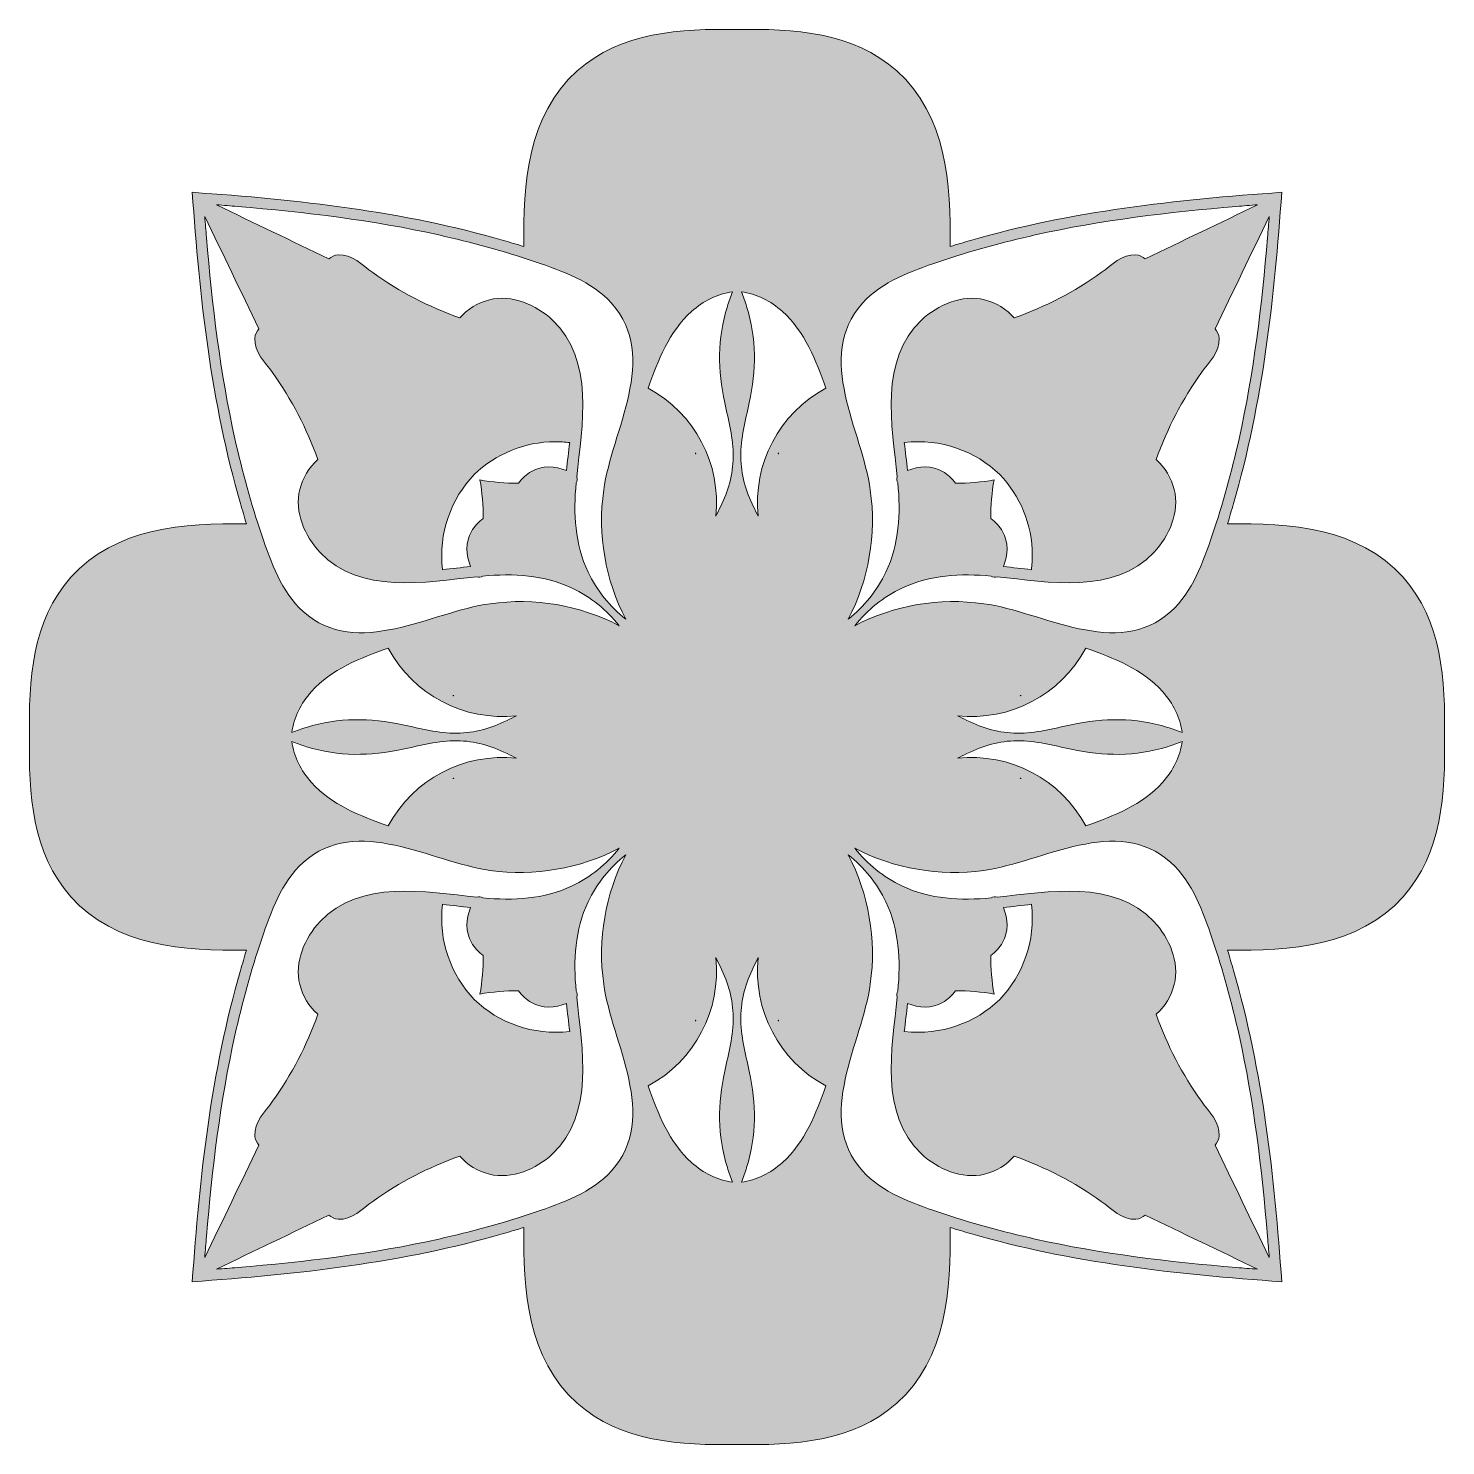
# Model space of a CAD drawing. Header units: inches. Extents: x 57 to 653, y -399 to -7.
# Drawn here: x 157.5 to 342.5, y -399.2 to -214.1 of the extents above; entities that cross this region are included whole.
import ezdxf

# ---------------------------------------------------------------- set-up
doc = ezdxf.new("R2010")
doc.units = ezdxf.units.IN
doc.header["$MEASUREMENT"] = 0
doc.layers.add('Layer 1', color=7, linetype='Continuous')

# ---------------------------------------------------------------- blocks, each defined once
blk = doc.blocks.new('block 3')
at = {"layer": 'Layer 1', "true_color": 0x005978}
h = blk.add_hatch(color=146, dxfattribs=at)
h.dxf.hatch_style = 2
edge = h.paths.add_edge_path()
edge.add_spline(control_points=[(336.97, -285.79), (331.18, -279.32), (322.18, -278.74), (314.06, -278.83), (314.33, -277.93), (314.58, -277.05), (314.83, -276.19), (318.69, -262.96), (320.17, -249.25), (321.13, -235.54), (307.41, -236.5), (293.71, -237.98), (280.47, -241.84), (279.62, -242.09), (278.73, -242.34), (277.84, -242.61), (277.93, -234.48), (277.35, -225.49), (270.88, -219.7), (265.22, -214.63), (257.33, -214.13), (250, -214.3), (242.67, -214.13), (234.78, -214.63), (229.12, -219.7), (222.65, -225.49), (222.07, -234.48), (222.16, -242.61), (221.27, -242.34), (220.38, -242.09), (219.53, -241.84), (206.29, -237.98), (192.59, -236.5), (178.87, -235.54), (179.83, -249.25), (181.31, -262.96), (185.17, -276.19), (185.42, -277.05), (185.67, -277.93), (185.94, -278.83), (177.82, -278.74), (168.82, -279.32), (163.03, -285.79), (157.97, -291.44), (157.46, -299.34), (157.63, -306.67), (157.46, -313.99), (157.97, -321.89), (163.03, -327.55), (168.82, -334.02), (177.82, -334.59), (185.94, -334.5), (185.67, -335.4), (185.42, -336.29), (185.17, -337.14), (181.31, -350.38), (179.83, -364.08), (178.87, -377.8), (192.59, -376.84), (206.29, -375.35), (219.53, -371.5), (220.38, -371.25), (221.27, -370.99), (222.16, -370.72), (222.07, -378.85), (222.65, -387.85), (229.12, -393.64), (234.78, -398.7), (242.67, -399.2), (250, -399.04), (257.33, -399.2), (265.22, -398.7), (270.88, -393.64), (277.35, -387.85), (277.93, -378.85), (277.84, -370.72), (278.73, -370.99), (279.62, -371.25), (280.47, -371.5), (293.71, -375.35), (307.41, -376.84), (321.13, -377.8), (320.17, -364.08), (318.69, -350.38), (314.83, -337.14), (314.58, -336.29), (314.33, -335.4), (314.06, -334.5), (322.18, -334.59), (331.18, -334.02), (336.97, -327.55), (342.03, -321.89), (342.54, -313.99), (342.37, -306.67), (342.54, -299.34), (342.03, -291.44), (336.97, -285.79)], knot_values=[0, 0, 0, 0, 1, 1, 1, 2, 2, 2, 3, 3, 3, 4, 4, 4, 5, 5, 5, 6, 6, 6, 7, 7, 7, 8, 8, 8, 9, 9, 9, 10, 10, 10, 11, 11, 11, 12, 12, 12, 13, 13, 13, 14, 14, 14, 15, 15, 15, 16, 16, 16, 17, 17, 17, 18, 18, 18, 19, 19, 19, 20, 20, 20, 21, 21, 21, 22, 22, 22, 23, 23, 23, 24, 24, 24, 25, 25, 25, 26, 26, 26, 27, 27, 27, 28, 28, 28, 29, 29, 29, 30, 30, 30, 31, 31, 31, 32, 32, 32, 32], degree=3, periodic=1)
edge = h.paths.add_edge_path()
edge.add_spline(control_points=[(184.44, -267.73), (182.51, -259.08), (181.46, -250.26), (180.72, -241.45), (180.64, -240.53), (180.58, -239.62), (180.5, -238.7), (182.86, -243.59), (185.22, -248.48), (187.58, -253.36), (187.27, -253.69), (187.08, -254.12), (187.04, -254.59), (186.91, -256.38), (188.4, -257.74), (189.36, -259.09), (191.85, -262.58), (193.82, -266.43), (195.27, -270.45), (194.11, -271.46), (193.27, -272.85), (192.91, -274.33), (192.19, -277.3), (193.55, -280.43), (195.56, -282.57), (200.74, -288.09), (209.34, -286.45), (216.04, -285.74), (216.28, -285.86), (216.58, -285.82), (216.79, -285.66), (220.81, -285.28), (224.78, -285.48), (228.47, -287.23), (230.88, -288.36), (232.97, -290.07), (234.61, -292.13), (229.47, -289.45), (223.56, -288.45), (217.75, -289.26), (209.99, -290.33), (200.46, -296.57), (193.36, -290.29), (190.49, -287.75), (189.15, -283.82), (187.94, -280.31), (186.53, -276.19), (185.4, -271.98), (184.44, -267.73)], knot_values=[0, 0, 0, 0, 1, 1, 1, 2, 2, 2, 3, 3, 3, 4, 4, 4, 5, 5, 5, 6, 6, 6, 7, 7, 7, 8, 8, 8, 9, 9, 9, 10, 10, 10, 11, 11, 11, 12, 12, 12, 13, 13, 13, 14, 14, 14, 15, 15, 15, 16, 16, 16, 16], degree=3, periodic=1)
edge = h.paths.add_edge_path()
edge.add_spline(control_points=[(216.86, -278.14), (216.24, -278.59), (215.71, -279.18), (215.33, -279.83), (214.5, -281.22), (214.61, -282.93), (215.21, -284.4), (213.99, -284.53), (212.77, -284.69), (211.56, -284.82), (210.98, -280.02), (212.67, -275.54), (215.7, -272.37), (218.46, -269.73), (222.21, -268.11), (226.3, -268.11), (226.91, -268.11), (227.53, -268.15), (228.15, -268.22), (228.02, -269.44), (227.86, -270.66), (227.73, -271.87), (226.27, -271.28), (224.55, -271.17), (223.16, -272), (222.52, -272.38), (221.92, -272.9), (221.47, -273.52), (219.76, -273.54), (218.08, -273.4), (216.42, -273.09), (216.73, -274.75), (216.88, -276.43), (216.86, -278.14)], knot_values=[0, 0, 0, 0, 1, 1, 1, 2, 2, 2, 3, 3, 3, 4, 4, 4, 5, 5, 5, 6, 6, 6, 7, 7, 7, 8, 8, 8, 9, 9, 9, 10, 10, 10, 11, 11, 11, 11], degree=3, periodic=1)
edge = h.paths.add_edge_path()
edge.add_spline(control_points=[(204.46, -318.28), (200.85, -316.98), (197.04, -315.52), (194.43, -312.61), (193.07, -311.07), (192.11, -309.19), (191.86, -307.24), (192.5, -307.49), (193.14, -307.73), (193.79, -307.93), (198.01, -309.25), (202.05, -309.17), (206.35, -308.26), (208.66, -307.77), (211.02, -307.15), (213.4, -307.16), (215.76, -307.17), (217.86, -307.81), (219.97, -308.84), (220.37, -309.03), (220.78, -309.24), (221.19, -309.44), (214.43, -308.7), (207.67, -312.16), (204.46, -318.28)], knot_values=[0, 0, 0, 0, 1, 1, 1, 2, 2, 2, 3, 3, 3, 4, 4, 4, 5, 5, 5, 6, 6, 6, 7, 7, 7, 8, 8, 8, 8], degree=3, periodic=1)
edge = h.paths.add_edge_path()
edge.add_spline(control_points=[(213.04, -312.06), (212.99, -312.08), (212.93, -312.09), (212.88, -312.1), (212.88, -312.1), (213.03, -312.03), (213.03, -312.03), (213.03, -312.04), (213.04, -312.05), (213.04, -312.06)], knot_values=[0, 0, 0, 0, 1, 1, 1, 2, 2, 2, 3, 3, 3, 3], degree=3, periodic=1)
edge = h.paths.add_edge_path()
edge.add_spline(control_points=[(219.97, -304.5), (217.86, -305.52), (215.76, -306.16), (213.4, -306.17), (211.02, -306.19), (208.66, -305.56), (206.35, -305.07), (202.05, -304.16), (198.01, -304.09), (193.79, -305.41), (193.14, -305.61), (192.5, -305.84), (191.86, -306.09), (192.11, -304.15), (193.07, -302.26), (194.43, -300.73), (197.04, -297.81), (200.85, -296.35), (204.46, -295.06), (207.67, -301.18), (214.43, -304.63), (221.19, -303.89), (220.78, -304.1), (220.37, -304.3), (219.97, -304.5)], knot_values=[0, 0, 0, 0, 1, 1, 1, 2, 2, 2, 3, 3, 3, 4, 4, 4, 5, 5, 5, 6, 6, 6, 7, 7, 7, 8, 8, 8, 8], degree=3, periodic=1)
edge = h.paths.add_edge_path()
edge.add_spline(control_points=[(212.88, -301.23), (212.93, -301.24), (212.99, -301.26), (213.04, -301.27), (213.04, -301.28), (213.03, -301.29), (213.03, -301.3), (213.03, -301.3), (212.88, -301.23), (212.88, -301.23)], knot_values=[0, 0, 0, 0, 1, 1, 1, 2, 2, 2, 3, 3, 3, 3], degree=3, periodic=1)
edge = h.paths.add_edge_path()
edge.add_spline(control_points=[(180.72, -371.89), (181.46, -363.07), (182.51, -354.25), (184.44, -345.61), (185.4, -341.36), (186.53, -337.14), (187.94, -333.02), (189.15, -329.52), (190.49, -325.58), (193.36, -323.04), (200.46, -316.76), (209.99, -323), (217.75, -324.08), (223.56, -324.88), (229.47, -323.88), (234.61, -321.2), (232.97, -323.26), (230.88, -324.97), (228.47, -326.11), (224.78, -327.86), (220.81, -328.05), (216.79, -327.67), (216.58, -327.52), (216.28, -327.47), (216.04, -327.59), (209.34, -326.88), (200.74, -325.24), (195.56, -330.76), (193.55, -332.9), (192.19, -336.03), (192.91, -339), (193.27, -340.49), (194.11, -341.88), (195.27, -342.88), (193.82, -346.91), (191.85, -350.76), (189.36, -354.24), (188.4, -355.59), (186.91, -356.95), (187.04, -358.74), (187.08, -359.21), (187.27, -359.64), (187.58, -359.97), (185.22, -364.86), (182.86, -369.74), (180.5, -374.63), (180.58, -373.72), (180.64, -372.8), (180.72, -371.89)], knot_values=[0, 0, 0, 0, 1, 1, 1, 2, 2, 2, 3, 3, 3, 4, 4, 4, 5, 5, 5, 6, 6, 6, 7, 7, 7, 8, 8, 8, 9, 9, 9, 10, 10, 10, 11, 11, 11, 12, 12, 12, 13, 13, 13, 14, 14, 14, 15, 15, 15, 16, 16, 16, 16], degree=3, periodic=1)
edge = h.paths.add_edge_path()
edge.add_spline(control_points=[(215.33, -333.51), (215.71, -334.15), (216.24, -334.74), (216.86, -335.2), (216.88, -336.91), (216.73, -338.58), (216.42, -340.25), (218.08, -339.93), (219.76, -339.79), (221.47, -339.81), (221.92, -340.43), (222.52, -340.95), (223.16, -341.34), (224.55, -342.17), (226.27, -342.05), (227.73, -341.46), (227.86, -342.68), (228.02, -343.9), (228.15, -345.11), (223.35, -345.68), (218.88, -344), (215.7, -340.96), (212.67, -337.79), (210.98, -333.32), (211.56, -328.51), (212.77, -328.65), (213.99, -328.8), (215.21, -328.94), (214.61, -330.4), (214.5, -332.12), (215.33, -333.51)], knot_values=[0, 0, 0, 0, 1, 1, 1, 2, 2, 2, 3, 3, 3, 4, 4, 4, 5, 5, 5, 6, 6, 6, 7, 7, 7, 8, 8, 8, 9, 9, 9, 10, 10, 10, 10], degree=3, periodic=1)
edge = h.paths.add_edge_path()
edge.add_spline(control_points=[(233.62, -363.31), (231.09, -366.17), (227.15, -367.51), (223.64, -368.72), (219.52, -370.14), (215.31, -371.27), (211.06, -372.22), (202.41, -374.16), (193.6, -375.2), (184.78, -375.94), (183.87, -376.02), (182.95, -376.09), (182.03, -376.16), (186.92, -373.8), (191.81, -371.45), (196.7, -369.09), (197.03, -369.39), (197.45, -369.59), (197.93, -369.63), (199.71, -369.76), (201.08, -368.27), (202.43, -367.3), (205.91, -364.81), (209.76, -362.85), (213.79, -361.39), (214.79, -362.56), (216.18, -363.4), (217.66, -363.75), (220.64, -364.47), (223.77, -363.11), (225.91, -361.1), (231.43, -355.92), (229.78, -347.33), (229.07, -340.62), (229.2, -340.38), (229.15, -340.09), (229, -339.87), (228.61, -335.86), (228.81, -331.89), (230.56, -328.19), (231.7, -325.79), (233.4, -323.7), (235.47, -322.05), (232.79, -327.2), (231.78, -333.11), (232.59, -338.92), (233.66, -346.68), (239.91, -356.21), (233.62, -363.31)], knot_values=[0, 0, 0, 0, 1, 1, 1, 2, 2, 2, 3, 3, 3, 4, 4, 4, 5, 5, 5, 6, 6, 6, 7, 7, 7, 8, 8, 8, 9, 9, 9, 10, 10, 10, 11, 11, 11, 12, 12, 12, 13, 13, 13, 14, 14, 14, 15, 15, 15, 16, 16, 16, 16], degree=3, periodic=1)
edge = h.paths.add_edge_path()
edge.add_spline(control_points=[(232.59, -274.41), (231.78, -280.23), (232.79, -286.14), (235.47, -291.28), (233.4, -289.63), (231.7, -287.54), (230.56, -285.14), (228.81, -281.44), (228.61, -277.47), (229, -273.46), (229.15, -273.24), (229.2, -272.95), (229.07, -272.71), (229.78, -266), (231.43, -257.41), (225.91, -252.23), (223.77, -250.22), (220.64, -248.86), (217.66, -249.58), (216.18, -249.94), (214.79, -250.78), (213.79, -251.94), (209.76, -250.49), (205.91, -248.52), (202.43, -246.03), (201.08, -245.06), (199.71, -243.57), (197.93, -243.71), (197.45, -243.74), (197.03, -243.94), (196.7, -244.24), (191.81, -241.89), (186.92, -239.53), (182.03, -237.17), (182.95, -237.24), (183.87, -237.31), (184.78, -237.39), (193.6, -238.13), (202.41, -239.17), (211.06, -241.11), (215.31, -242.06), (219.52, -243.19), (223.64, -244.61), (227.15, -245.82), (231.09, -247.16), (233.62, -250.03), (239.91, -257.12), (233.66, -266.65), (232.59, -274.41)], knot_values=[0, 0, 0, 0, 1, 1, 1, 2, 2, 2, 3, 3, 3, 4, 4, 4, 5, 5, 5, 6, 6, 6, 7, 7, 7, 8, 8, 8, 9, 9, 9, 10, 10, 10, 11, 11, 11, 12, 12, 12, 13, 13, 13, 14, 14, 14, 15, 15, 15, 16, 16, 16, 16], degree=3, periodic=1)
edge = h.paths.add_edge_path()
edge.add_spline(control_points=[(248.74, -362.88), (248.94, -363.53), (249.18, -364.17), (249.43, -364.81), (247.48, -364.56), (245.59, -363.6), (244.06, -362.23), (241.14, -359.63), (239.69, -355.81), (238.39, -352.21), (244.51, -349), (247.96, -342.24), (247.23, -335.48), (247.43, -335.89), (247.63, -336.29), (247.83, -336.7), (248.86, -338.81), (249.49, -340.91), (249.5, -343.27), (249.52, -345.64), (248.89, -348.01), (248.41, -350.31), (247.49, -354.61), (247.42, -358.65), (248.74, -362.88)], knot_values=[0, 0, 0, 0, 1, 1, 1, 2, 2, 2, 3, 3, 3, 4, 4, 4, 5, 5, 5, 6, 6, 6, 7, 7, 7, 8, 8, 8, 8], degree=3, periodic=1)
edge = h.paths.add_edge_path()
edge.add_spline(control_points=[(244.6, -343.63), (244.62, -343.63), (244.62, -343.63), (244.64, -343.63), (244.64, -343.63), (244.57, -343.79), (244.57, -343.79), (244.58, -343.74), (244.59, -343.68), (244.6, -343.63)], knot_values=[0, 0, 0, 0, 1, 1, 1, 2, 2, 2, 3, 3, 3, 3], degree=3, periodic=1)
edge = h.paths.add_edge_path()
edge.add_spline(control_points=[(244.57, -269.55), (244.57, -269.55), (244.64, -269.7), (244.64, -269.7), (244.62, -269.7), (244.62, -269.7), (244.6, -269.7), (244.59, -269.65), (244.58, -269.6), (244.57, -269.55)], knot_values=[0, 0, 0, 0, 1, 1, 1, 2, 2, 2, 3, 3, 3, 3], degree=3, periodic=1)
edge = h.paths.add_edge_path()
edge.add_spline(control_points=[(247.83, -276.63), (247.63, -277.04), (247.43, -277.45), (247.23, -277.85), (247.96, -271.1), (244.51, -264.33), (238.39, -261.13), (239.69, -257.52), (241.14, -253.71), (244.06, -251.1), (245.59, -249.73), (247.48, -248.78), (249.43, -248.52), (249.18, -249.16), (248.94, -249.8), (248.74, -250.45), (247.42, -254.68), (247.49, -258.72), (248.41, -263.02), (248.89, -265.33), (249.52, -267.69), (249.5, -270.07), (249.49, -272.42), (248.86, -274.53), (247.83, -276.63)], knot_values=[0, 0, 0, 0, 1, 1, 1, 2, 2, 2, 3, 3, 3, 4, 4, 4, 5, 5, 5, 6, 6, 6, 7, 7, 7, 8, 8, 8, 8], degree=3, periodic=1)
edge = h.paths.add_edge_path()
edge.add_spline(control_points=[(266.38, -250.03), (268.91, -247.16), (272.85, -245.82), (276.36, -244.61), (280.48, -243.19), (284.69, -242.06), (288.94, -241.11), (297.59, -239.17), (306.4, -238.13), (315.22, -237.39), (316.13, -237.31), (317.05, -237.24), (317.97, -237.17), (313.08, -239.53), (308.19, -241.89), (303.3, -244.24), (302.97, -243.94), (302.55, -243.74), (302.07, -243.71), (300.29, -243.57), (298.92, -245.06), (297.57, -246.03), (294.09, -248.52), (290.24, -250.49), (286.21, -251.94), (285.21, -250.78), (283.82, -249.94), (282.34, -249.58), (279.36, -248.86), (276.23, -250.22), (274.09, -252.23), (268.57, -257.41), (270.22, -266), (270.93, -272.71), (270.8, -272.95), (270.85, -273.24), (271, -273.46), (271.39, -277.47), (271.19, -281.44), (269.44, -285.14), (268.3, -287.54), (266.6, -289.63), (264.53, -291.28), (267.21, -286.14), (268.22, -280.23), (267.41, -274.41), (266.34, -266.65), (260.09, -257.12), (266.38, -250.03)], knot_values=[0, 0, 0, 0, 1, 1, 1, 2, 2, 2, 3, 3, 3, 4, 4, 4, 5, 5, 5, 6, 6, 6, 7, 7, 7, 8, 8, 8, 9, 9, 9, 10, 10, 10, 11, 11, 11, 12, 12, 12, 13, 13, 13, 14, 14, 14, 15, 15, 15, 16, 16, 16, 16], degree=3, periodic=1)
edge = h.paths.add_edge_path()
edge.add_spline(control_points=[(284.67, -279.83), (284.29, -279.18), (283.76, -278.59), (283.14, -278.14), (283.12, -276.43), (283.27, -274.75), (283.58, -273.09), (281.92, -273.4), (280.24, -273.54), (278.53, -273.52), (278.08, -272.9), (277.48, -272.38), (276.84, -272), (275.45, -271.17), (273.73, -271.28), (272.27, -271.87), (272.14, -270.66), (271.98, -269.44), (271.85, -268.22), (276.65, -267.65), (281.12, -269.33), (284.3, -272.37), (286.94, -275.13), (288.56, -278.87), (288.56, -282.96), (288.56, -283.58), (288.52, -284.19), (288.44, -284.82), (287.23, -284.69), (286.01, -284.53), (284.79, -284.4), (285.39, -282.93), (285.5, -281.22), (284.67, -279.83)], knot_values=[0, 0, 0, 0, 1, 1, 1, 2, 2, 2, 3, 3, 3, 4, 4, 4, 5, 5, 5, 6, 6, 6, 7, 7, 7, 8, 8, 8, 9, 9, 9, 10, 10, 10, 11, 11, 11, 11], degree=3, periodic=1)
edge = h.paths.add_edge_path()
edge.add_spline(control_points=[(255.94, -362.23), (254.41, -363.6), (252.52, -364.56), (250.57, -364.81), (250.82, -364.17), (251.06, -363.53), (251.26, -362.88), (252.58, -358.65), (252.51, -354.61), (251.59, -350.31), (251.11, -348.01), (250.48, -345.64), (250.5, -343.27), (250.51, -340.91), (251.14, -338.81), (252.17, -336.7), (252.37, -336.29), (252.57, -335.89), (252.77, -335.48), (252.04, -342.24), (255.49, -349), (261.61, -352.21), (260.31, -355.81), (258.86, -359.63), (255.94, -362.23)], knot_values=[0, 0, 0, 0, 1, 1, 1, 2, 2, 2, 3, 3, 3, 4, 4, 4, 5, 5, 5, 6, 6, 6, 7, 7, 7, 8, 8, 8, 8], degree=3, periodic=1)
edge = h.paths.add_edge_path()
edge.add_spline(control_points=[(255.4, -343.63), (255.41, -343.68), (255.42, -343.74), (255.43, -343.79), (255.43, -343.79), (255.36, -343.63), (255.36, -343.63), (255.38, -343.63), (255.38, -343.63), (255.4, -343.63)], knot_values=[0, 0, 0, 0, 1, 1, 1, 2, 2, 2, 3, 3, 3, 3], degree=3, periodic=1)
edge = h.paths.add_edge_path()
edge.add_spline(control_points=[(255.36, -269.7), (255.36, -269.7), (255.43, -269.55), (255.43, -269.55), (255.42, -269.6), (255.41, -269.65), (255.4, -269.7), (255.38, -269.7), (255.38, -269.7), (255.36, -269.7)], knot_values=[0, 0, 0, 0, 1, 1, 1, 2, 2, 2, 3, 3, 3, 3], degree=3, periodic=1)
edge = h.paths.add_edge_path()
edge.add_spline(control_points=[(252.77, -277.85), (252.57, -277.45), (252.37, -277.04), (252.17, -276.63), (251.14, -274.53), (250.51, -272.42), (250.5, -270.07), (250.48, -267.69), (251.11, -265.33), (251.59, -263.02), (252.51, -258.72), (252.58, -254.68), (251.26, -250.45), (251.06, -249.8), (250.82, -249.16), (250.57, -248.52), (252.52, -248.78), (254.41, -249.73), (255.94, -251.1), (258.86, -253.71), (260.31, -257.52), (261.61, -261.13), (255.49, -264.33), (252.04, -271.1), (252.77, -277.85)], knot_values=[0, 0, 0, 0, 1, 1, 1, 2, 2, 2, 3, 3, 3, 4, 4, 4, 5, 5, 5, 6, 6, 6, 7, 7, 7, 8, 8, 8, 8], degree=3, periodic=1)
edge = h.paths.add_edge_path()
edge.add_spline(control_points=[(315.22, -375.94), (306.4, -375.2), (297.59, -374.16), (288.94, -372.22), (284.69, -371.27), (280.48, -370.14), (276.36, -368.72), (272.85, -367.51), (268.91, -366.17), (266.38, -363.31), (260.09, -356.21), (266.34, -346.68), (267.41, -338.92), (268.22, -333.11), (267.21, -327.2), (264.53, -322.05), (266.6, -323.7), (268.3, -325.79), (269.44, -328.19), (271.19, -331.89), (271.39, -335.86), (271, -339.87), (270.85, -340.09), (270.8, -340.38), (270.93, -340.62), (270.22, -347.33), (268.57, -355.92), (274.09, -361.1), (276.23, -363.11), (279.36, -364.47), (282.34, -363.75), (283.82, -363.4), (285.21, -362.56), (286.21, -361.39), (290.24, -362.85), (294.09, -364.81), (297.57, -367.3), (298.92, -368.27), (300.29, -369.76), (302.07, -369.63), (302.55, -369.59), (302.97, -369.39), (303.3, -369.09), (308.19, -371.45), (313.08, -373.8), (317.97, -376.16), (317.05, -376.09), (316.13, -376.02), (315.22, -375.94)], knot_values=[0, 0, 0, 0, 1, 1, 1, 2, 2, 2, 3, 3, 3, 4, 4, 4, 5, 5, 5, 6, 6, 6, 7, 7, 7, 8, 8, 8, 9, 9, 9, 10, 10, 10, 11, 11, 11, 12, 12, 12, 13, 13, 13, 14, 14, 14, 15, 15, 15, 16, 16, 16, 16], degree=3, periodic=1)
edge = h.paths.add_edge_path()
edge.add_spline(control_points=[(283.14, -335.2), (283.76, -334.74), (284.29, -334.15), (284.67, -333.51), (285.5, -332.12), (285.39, -330.4), (284.79, -328.94), (286.01, -328.8), (287.23, -328.65), (288.44, -328.51), (289.02, -333.32), (287.33, -337.79), (284.3, -340.96), (281.12, -344), (276.65, -345.68), (271.85, -345.11), (271.98, -343.9), (272.14, -342.68), (272.27, -341.46), (273.73, -342.05), (275.45, -342.17), (276.84, -341.34), (277.48, -340.95), (278.08, -340.43), (278.53, -339.81), (280.24, -339.79), (281.92, -339.93), (283.58, -340.25), (283.27, -338.58), (283.12, -336.91), (283.14, -335.2)], knot_values=[0, 0, 0, 0, 1, 1, 1, 2, 2, 2, 3, 3, 3, 4, 4, 4, 5, 5, 5, 6, 6, 6, 7, 7, 7, 8, 8, 8, 9, 9, 9, 10, 10, 10, 10], degree=3, periodic=1)
edge = h.paths.add_edge_path()
edge.add_spline(control_points=[(315.56, -345.61), (317.49, -354.25), (318.54, -363.07), (319.28, -371.89), (319.36, -372.8), (319.42, -373.72), (319.5, -374.63), (317.14, -369.74), (314.78, -364.86), (312.42, -359.97), (312.73, -359.64), (312.92, -359.21), (312.96, -358.74), (313.09, -356.95), (311.6, -355.59), (310.64, -354.24), (308.15, -350.76), (306.18, -346.91), (304.73, -342.88), (305.89, -341.88), (306.73, -340.49), (307.09, -339), (307.81, -336.03), (306.45, -332.9), (304.44, -330.76), (299.26, -325.24), (290.66, -326.88), (283.96, -327.59), (283.72, -327.47), (283.42, -327.52), (283.21, -327.67), (279.19, -328.05), (275.22, -327.86), (271.53, -326.11), (269.12, -324.97), (267.03, -323.26), (265.39, -321.2), (270.53, -323.88), (276.44, -324.88), (282.25, -324.08), (290.01, -323), (299.54, -316.76), (306.64, -323.04), (309.51, -325.58), (310.85, -329.52), (312.06, -333.02), (313.47, -337.14), (314.6, -341.36), (315.56, -345.61)], knot_values=[0, 0, 0, 0, 1, 1, 1, 2, 2, 2, 3, 3, 3, 4, 4, 4, 5, 5, 5, 6, 6, 6, 7, 7, 7, 8, 8, 8, 9, 9, 9, 10, 10, 10, 11, 11, 11, 12, 12, 12, 13, 13, 13, 14, 14, 14, 15, 15, 15, 16, 16, 16, 16], degree=3, periodic=1)
edge = h.paths.add_edge_path()
edge.add_spline(control_points=[(295.54, -295.06), (299.15, -296.35), (302.96, -297.81), (305.57, -300.73), (306.93, -302.26), (307.89, -304.15), (308.14, -306.09), (307.5, -305.84), (306.86, -305.61), (306.21, -305.41), (301.99, -304.09), (297.95, -304.16), (293.65, -305.07), (291.34, -305.56), (288.98, -306.19), (286.6, -306.17), (284.24, -306.16), (282.14, -305.52), (280.03, -304.5), (279.63, -304.3), (279.22, -304.1), (278.81, -303.89), (285.57, -304.63), (292.33, -301.18), (295.54, -295.06)], knot_values=[0, 0, 0, 0, 1, 1, 1, 2, 2, 2, 3, 3, 3, 4, 4, 4, 5, 5, 5, 6, 6, 6, 7, 7, 7, 8, 8, 8, 8], degree=3, periodic=1)
edge = h.paths.add_edge_path()
edge.add_spline(control_points=[(286.96, -301.27), (287.01, -301.26), (287.07, -301.24), (287.12, -301.23), (287.12, -301.23), (286.97, -301.3), (286.97, -301.3), (286.97, -301.29), (286.96, -301.28), (286.96, -301.27)], knot_values=[0, 0, 0, 0, 1, 1, 1, 2, 2, 2, 3, 3, 3, 3], degree=3, periodic=1)
edge = h.paths.add_edge_path()
edge.add_spline(control_points=[(280.03, -308.84), (282.14, -307.81), (284.24, -307.17), (286.6, -307.16), (288.98, -307.15), (291.34, -307.77), (293.65, -308.26), (297.95, -309.17), (301.99, -309.25), (306.21, -307.93), (306.86, -307.73), (307.5, -307.49), (308.14, -307.24), (307.89, -309.19), (306.93, -311.07), (305.57, -312.61), (302.96, -315.52), (299.15, -316.98), (295.54, -318.28), (292.33, -312.16), (285.57, -308.7), (278.81, -309.44), (279.22, -309.24), (279.63, -309.03), (280.03, -308.84)], knot_values=[0, 0, 0, 0, 1, 1, 1, 2, 2, 2, 3, 3, 3, 4, 4, 4, 5, 5, 5, 6, 6, 6, 7, 7, 7, 8, 8, 8, 8], degree=3, periodic=1)
edge = h.paths.add_edge_path()
edge.add_spline(control_points=[(287.12, -312.1), (287.07, -312.09), (287.01, -312.08), (286.96, -312.06), (286.96, -312.05), (286.97, -312.04), (286.97, -312.03), (286.97, -312.03), (287.12, -312.1), (287.12, -312.1)], knot_values=[0, 0, 0, 0, 1, 1, 1, 2, 2, 2, 3, 3, 3, 3], degree=3, periodic=1)
edge = h.paths.add_edge_path()
edge.add_spline(control_points=[(312.06, -280.31), (310.85, -283.82), (309.51, -287.75), (306.64, -290.29), (299.54, -296.57), (290.01, -290.33), (282.25, -289.26), (276.44, -288.45), (270.53, -289.45), (265.39, -292.13), (267.03, -290.07), (269.12, -288.36), (271.53, -287.23), (275.22, -285.48), (279.19, -285.28), (283.21, -285.66), (283.42, -285.82), (283.72, -285.86), (283.96, -285.74), (290.66, -286.45), (299.26, -288.09), (304.44, -282.57), (306.45, -280.43), (307.81, -277.3), (307.09, -274.33), (306.73, -272.85), (305.89, -271.46), (304.73, -270.45), (306.18, -266.43), (308.15, -262.58), (310.64, -259.09), (311.6, -257.74), (313.09, -256.38), (312.96, -254.59), (312.92, -254.12), (312.73, -253.69), (312.42, -253.36), (314.78, -248.48), (317.14, -243.59), (319.5, -238.7), (319.42, -239.62), (319.36, -240.53), (319.28, -241.45), (318.54, -250.26), (317.49, -259.08), (315.56, -267.73), (314.6, -271.98), (313.47, -276.19), (312.06, -280.31)], knot_values=[0, 0, 0, 0, 1, 1, 1, 2, 2, 2, 3, 3, 3, 4, 4, 4, 5, 5, 5, 6, 6, 6, 7, 7, 7, 8, 8, 8, 9, 9, 9, 10, 10, 10, 11, 11, 11, 12, 12, 12, 13, 13, 13, 14, 14, 14, 15, 15, 15, 16, 16, 16, 16], degree=3, periodic=1)
at = {"layer": 'Layer 1', "true_color": 0x06b8ba}
h = blk.add_hatch(color=132, dxfattribs=at)
h.dxf.hatch_style = 2
edge = h.paths.add_edge_path()
edge.add_spline(control_points=[(283.58, -273.09), (283.58, -273.09), (283.58, -273.09), (283.58, -273.09), (283.58, -273.09), (283.58, -273.09), (283.58, -273.09), (283.58, -273.09), (283.58, -273.09), (283.58, -273.09)], knot_values=[0, 0, 0, 0, 1, 1, 1, 2, 2, 2, 3, 3, 3, 3], degree=3, periodic=1)
at = {"layer": 'Layer 1', "lineweight": 0}
blk.add_lwpolyline([(216.42, -273.09), (216.42, -273.09), (216.42, -273.09), (216.42, -273.09)], dxfattribs=at)
for points, knots in [([(336.97, -285.79), (331.18, -279.32), (322.18, -278.74), (314.06, -278.83), (314.33, -277.93), (314.58, -277.05), (314.83, -276.19), (318.69, -262.96), (320.17, -249.25), (321.13, -235.54), (307.41, -236.5), (293.71, -237.98), (280.47, -241.84), (279.62, -242.09), (278.73, -242.34), (277.84, -242.61), (277.93, -234.48), (277.35, -225.49), (270.88, -219.7), (265.22, -214.63), (257.33, -214.13), (250, -214.3), (242.67, -214.13), (234.78, -214.63), (229.12, -219.7), (222.65, -225.49), (222.07, -234.48), (222.16, -242.61), (221.27, -242.34), (220.38, -242.09), (219.53, -241.84), (206.29, -237.98), (192.59, -236.5), (178.87, -235.54), (179.83, -249.25), (181.31, -262.96), (185.17, -276.19), (185.42, -277.05), (185.67, -277.93), (185.94, -278.83), (177.82, -278.74), (168.82, -279.32), (163.03, -285.79), (157.97, -291.44), (157.46, -299.34), (157.63, -306.67), (157.46, -313.99), (157.97, -321.89), (163.03, -327.55), (168.82, -334.02), (177.82, -334.59), (185.94, -334.5), (185.67, -335.4), (185.42, -336.29), (185.17, -337.14), (181.31, -350.38), (179.83, -364.08), (178.87, -377.8), (192.59, -376.84), (206.29, -375.35), (219.53, -371.5), (220.38, -371.25), (221.27, -370.99), (222.16, -370.72), (222.07, -378.85), (222.65, -387.85), (229.12, -393.64), (234.78, -398.7), (242.67, -399.2), (250, -399.04), (257.33, -399.2), (265.22, -398.7), (270.88, -393.64), (277.35, -387.85), (277.93, -378.85), (277.84, -370.72), (278.73, -370.99), (279.62, -371.25), (280.47, -371.5), (293.71, -375.35), (307.41, -376.84), (321.13, -377.8), (320.17, -364.08), (318.69, -350.38), (314.83, -337.14), (314.58, -336.29), (314.33, -335.4), (314.06, -334.5), (322.18, -334.59), (331.18, -334.02), (336.97, -327.55), (342.03, -321.89), (342.54, -313.99), (342.37, -306.67), (342.54, -299.34), (342.03, -291.44), (336.97, -285.79)], [0, 0, 0, 0, 1, 1, 1, 2, 2, 2, 3, 3, 3, 4, 4, 4, 5, 5, 5, 6, 6, 6, 7, 7, 7, 8, 8, 8, 9, 9, 9, 10, 10, 10, 11, 11, 11, 12, 12, 12, 13, 13, 13, 14, 14, 14, 15, 15, 15, 16, 16, 16, 17, 17, 17, 18, 18, 18, 19, 19, 19, 20, 20, 20, 21, 21, 21, 22, 22, 22, 23, 23, 23, 24, 24, 24, 25, 25, 25, 26, 26, 26, 27, 27, 27, 28, 28, 28, 29, 29, 29, 30, 30, 30, 31, 31, 31, 32, 32, 32, 32]), ([(184.44, -267.73), (182.51, -259.08), (181.46, -250.26), (180.72, -241.45), (180.64, -240.53), (180.58, -239.62), (180.5, -238.7), (182.86, -243.59), (185.22, -248.48), (187.58, -253.36), (187.27, -253.69), (187.08, -254.12), (187.04, -254.59), (186.91, -256.38), (188.4, -257.74), (189.36, -259.09), (191.85, -262.58), (193.82, -266.43), (195.27, -270.45), (194.11, -271.46), (193.27, -272.85), (192.91, -274.33), (192.19, -277.3), (193.55, -280.43), (195.56, -282.57), (200.74, -288.09), (209.34, -286.45), (216.04, -285.74), (216.28, -285.86), (216.58, -285.82), (216.79, -285.66), (220.81, -285.28), (224.78, -285.48), (228.47, -287.23), (230.88, -288.36), (232.97, -290.07), (234.61, -292.13), (229.47, -289.45), (223.56, -288.45), (217.75, -289.26), (209.99, -290.33), (200.46, -296.57), (193.36, -290.29), (190.49, -287.75), (189.15, -283.82), (187.94, -280.31), (186.53, -276.19), (185.4, -271.98), (184.44, -267.73)], [0, 0, 0, 0, 1, 1, 1, 2, 2, 2, 3, 3, 3, 4, 4, 4, 5, 5, 5, 6, 6, 6, 7, 7, 7, 8, 8, 8, 9, 9, 9, 10, 10, 10, 11, 11, 11, 12, 12, 12, 13, 13, 13, 14, 14, 14, 15, 15, 15, 16, 16, 16, 16]), ([(232.59, -274.41), (231.78, -280.23), (232.79, -286.14), (235.47, -291.28), (233.4, -289.63), (231.7, -287.54), (230.56, -285.14), (228.81, -281.44), (228.61, -277.47), (229, -273.46), (229.15, -273.24), (229.2, -272.95), (229.07, -272.71), (229.78, -266), (231.43, -257.41), (225.91, -252.23), (223.77, -250.22), (220.64, -248.86), (217.66, -249.58), (216.18, -249.94), (214.79, -250.78), (213.79, -251.94), (209.76, -250.49), (205.91, -248.52), (202.43, -246.03), (201.08, -245.06), (199.71, -243.57), (197.93, -243.71), (197.45, -243.74), (197.03, -243.94), (196.7, -244.24), (191.81, -241.89), (186.92, -239.53), (182.03, -237.17), (182.95, -237.24), (183.87, -237.31), (184.78, -237.39), (193.6, -238.13), (202.41, -239.17), (211.06, -241.11), (215.31, -242.06), (219.52, -243.19), (223.64, -244.61), (227.15, -245.82), (231.09, -247.16), (233.62, -250.03), (239.91, -257.12), (233.66, -266.65), (232.59, -274.41)], [0, 0, 0, 0, 1, 1, 1, 2, 2, 2, 3, 3, 3, 4, 4, 4, 5, 5, 5, 6, 6, 6, 7, 7, 7, 8, 8, 8, 9, 9, 9, 10, 10, 10, 11, 11, 11, 12, 12, 12, 13, 13, 13, 14, 14, 14, 15, 15, 15, 16, 16, 16, 16]), ([(266.38, -250.03), (268.91, -247.16), (272.85, -245.82), (276.36, -244.61), (280.48, -243.19), (284.69, -242.06), (288.94, -241.11), (297.59, -239.17), (306.4, -238.13), (315.22, -237.39), (316.13, -237.31), (317.05, -237.24), (317.97, -237.17), (313.08, -239.53), (308.19, -241.89), (303.3, -244.24), (302.97, -243.94), (302.55, -243.74), (302.07, -243.71), (300.29, -243.57), (298.92, -245.06), (297.57, -246.03), (294.09, -248.52), (290.24, -250.49), (286.21, -251.94), (285.21, -250.78), (283.82, -249.94), (282.34, -249.58), (279.36, -248.86), (276.23, -250.22), (274.09, -252.23), (268.57, -257.41), (270.22, -266), (270.93, -272.71), (270.8, -272.95), (270.85, -273.24), (271, -273.46), (271.39, -277.47), (271.19, -281.44), (269.44, -285.14), (268.3, -287.54), (266.6, -289.63), (264.53, -291.28), (267.21, -286.14), (268.22, -280.23), (267.41, -274.41), (266.34, -266.65), (260.09, -257.12), (266.38, -250.03)], [0, 0, 0, 0, 1, 1, 1, 2, 2, 2, 3, 3, 3, 4, 4, 4, 5, 5, 5, 6, 6, 6, 7, 7, 7, 8, 8, 8, 9, 9, 9, 10, 10, 10, 11, 11, 11, 12, 12, 12, 13, 13, 13, 14, 14, 14, 15, 15, 15, 16, 16, 16, 16]), ([(312.06, -280.31), (310.85, -283.82), (309.51, -287.75), (306.64, -290.29), (299.54, -296.57), (290.01, -290.33), (282.25, -289.26), (276.44, -288.45), (270.53, -289.45), (265.39, -292.13), (267.03, -290.07), (269.12, -288.36), (271.53, -287.23), (275.22, -285.48), (279.19, -285.28), (283.21, -285.66), (283.42, -285.82), (283.72, -285.86), (283.96, -285.74), (290.66, -286.45), (299.26, -288.09), (304.44, -282.57), (306.45, -280.43), (307.81, -277.3), (307.09, -274.33), (306.73, -272.85), (305.89, -271.46), (304.73, -270.45), (306.18, -266.43), (308.15, -262.58), (310.64, -259.09), (311.6, -257.74), (313.09, -256.38), (312.96, -254.59), (312.92, -254.12), (312.73, -253.69), (312.42, -253.36), (314.78, -248.48), (317.14, -243.59), (319.5, -238.7), (319.42, -239.62), (319.36, -240.53), (319.28, -241.45), (318.54, -250.26), (317.49, -259.08), (315.56, -267.73), (314.6, -271.98), (313.47, -276.19), (312.06, -280.31)], [0, 0, 0, 0, 1, 1, 1, 2, 2, 2, 3, 3, 3, 4, 4, 4, 5, 5, 5, 6, 6, 6, 7, 7, 7, 8, 8, 8, 9, 9, 9, 10, 10, 10, 11, 11, 11, 12, 12, 12, 13, 13, 13, 14, 14, 14, 15, 15, 15, 16, 16, 16, 16]), ([(247.83, -276.63), (247.63, -277.04), (247.43, -277.45), (247.23, -277.85), (247.96, -271.1), (244.51, -264.33), (238.39, -261.13), (239.69, -257.52), (241.14, -253.71), (244.06, -251.1), (245.59, -249.73), (247.48, -248.78), (249.43, -248.52), (249.18, -249.16), (248.94, -249.8), (248.74, -250.45), (247.42, -254.68), (247.49, -258.72), (248.41, -263.02), (248.89, -265.33), (249.52, -267.69), (249.5, -270.07), (249.49, -272.42), (248.86, -274.53), (247.83, -276.63)], [0, 0, 0, 0, 1, 1, 1, 2, 2, 2, 3, 3, 3, 4, 4, 4, 5, 5, 5, 6, 6, 6, 7, 7, 7, 8, 8, 8, 8]), ([(252.77, -277.85), (252.57, -277.45), (252.37, -277.04), (252.17, -276.63), (251.14, -274.53), (250.51, -272.42), (250.5, -270.07), (250.48, -267.69), (251.11, -265.33), (251.59, -263.02), (252.51, -258.72), (252.58, -254.68), (251.26, -250.45), (251.06, -249.8), (250.82, -249.16), (250.57, -248.52), (252.52, -248.78), (254.41, -249.73), (255.94, -251.1), (258.86, -253.71), (260.31, -257.52), (261.61, -261.13), (255.49, -264.33), (252.04, -271.1), (252.77, -277.85)], [0, 0, 0, 0, 1, 1, 1, 2, 2, 2, 3, 3, 3, 4, 4, 4, 5, 5, 5, 6, 6, 6, 7, 7, 7, 8, 8, 8, 8]), ([(216.86, -278.14), (216.24, -278.59), (215.71, -279.18), (215.33, -279.83), (214.5, -281.22), (214.61, -282.93), (215.21, -284.4), (213.99, -284.53), (212.77, -284.69), (211.56, -284.82), (210.98, -280.02), (212.67, -275.54), (215.7, -272.37), (218.46, -269.73), (222.21, -268.11), (226.3, -268.11), (226.91, -268.11), (227.53, -268.15), (228.15, -268.22), (228.02, -269.44), (227.86, -270.66), (227.73, -271.87), (226.27, -271.28), (224.55, -271.17), (223.16, -272), (222.52, -272.38), (221.92, -272.9), (221.47, -273.52), (219.76, -273.54), (218.08, -273.4), (216.42, -273.09), (216.73, -274.75), (216.88, -276.43), (216.86, -278.14)], [0, 0, 0, 0, 1, 1, 1, 2, 2, 2, 3, 3, 3, 4, 4, 4, 5, 5, 5, 6, 6, 6, 7, 7, 7, 8, 8, 8, 9, 9, 9, 10, 10, 10, 11, 11, 11, 11]), ([(284.67, -279.83), (284.29, -279.18), (283.76, -278.59), (283.14, -278.14), (283.12, -276.43), (283.27, -274.75), (283.58, -273.09), (281.92, -273.4), (280.24, -273.54), (278.53, -273.52), (278.08, -272.9), (277.48, -272.38), (276.84, -272), (275.45, -271.17), (273.73, -271.28), (272.27, -271.87), (272.14, -270.66), (271.98, -269.44), (271.85, -268.22), (276.65, -267.65), (281.12, -269.33), (284.3, -272.37), (286.94, -275.13), (288.56, -278.87), (288.56, -282.96), (288.56, -283.58), (288.52, -284.19), (288.44, -284.82), (287.23, -284.69), (286.01, -284.53), (284.79, -284.4), (285.39, -282.93), (285.5, -281.22), (284.67, -279.83)], [0, 0, 0, 0, 1, 1, 1, 2, 2, 2, 3, 3, 3, 4, 4, 4, 5, 5, 5, 6, 6, 6, 7, 7, 7, 8, 8, 8, 9, 9, 9, 10, 10, 10, 11, 11, 11, 11]), ([(244.57, -269.55), (244.57, -269.55), (244.64, -269.7), (244.64, -269.7), (244.62, -269.7), (244.62, -269.7), (244.6, -269.7), (244.59, -269.65), (244.58, -269.6), (244.57, -269.55)], [0, 0, 0, 0, 1, 1, 1, 2, 2, 2, 3, 3, 3, 3]), ([(255.36, -269.7), (255.36, -269.7), (255.43, -269.55), (255.43, -269.55), (255.42, -269.6), (255.41, -269.65), (255.4, -269.7), (255.38, -269.7), (255.38, -269.7), (255.36, -269.7)], [0, 0, 0, 0, 1, 1, 1, 2, 2, 2, 3, 3, 3, 3]), ([(283.58, -273.09), (283.58, -273.09), (283.58, -273.09), (283.58, -273.09), (283.58, -273.09), (283.58, -273.09), (283.58, -273.09), (283.58, -273.09), (283.58, -273.09), (283.58, -273.09)], [0, 0, 0, 0, 1, 1, 1, 2, 2, 2, 3, 3, 3, 3]), ([(219.97, -304.5), (217.86, -305.52), (215.76, -306.16), (213.4, -306.17), (211.02, -306.19), (208.66, -305.56), (206.35, -305.07), (202.05, -304.16), (198.01, -304.09), (193.79, -305.41), (193.14, -305.61), (192.5, -305.84), (191.86, -306.09), (192.11, -304.15), (193.07, -302.26), (194.43, -300.73), (197.04, -297.81), (200.85, -296.35), (204.46, -295.06), (207.67, -301.18), (214.43, -304.63), (221.19, -303.89), (220.78, -304.1), (220.37, -304.3), (219.97, -304.5)], [0, 0, 0, 0, 1, 1, 1, 2, 2, 2, 3, 3, 3, 4, 4, 4, 5, 5, 5, 6, 6, 6, 7, 7, 7, 8, 8, 8, 8]), ([(295.54, -295.06), (299.15, -296.35), (302.96, -297.81), (305.57, -300.73), (306.93, -302.26), (307.89, -304.15), (308.14, -306.09), (307.5, -305.84), (306.86, -305.61), (306.21, -305.41), (301.99, -304.09), (297.95, -304.16), (293.65, -305.07), (291.34, -305.56), (288.98, -306.19), (286.6, -306.17), (284.24, -306.16), (282.14, -305.52), (280.03, -304.5), (279.63, -304.3), (279.22, -304.1), (278.81, -303.89), (285.57, -304.63), (292.33, -301.18), (295.54, -295.06)], [0, 0, 0, 0, 1, 1, 1, 2, 2, 2, 3, 3, 3, 4, 4, 4, 5, 5, 5, 6, 6, 6, 7, 7, 7, 8, 8, 8, 8]), ([(212.88, -301.23), (212.93, -301.24), (212.99, -301.26), (213.04, -301.27), (213.04, -301.28), (213.03, -301.29), (213.03, -301.3), (213.03, -301.3), (212.88, -301.23), (212.88, -301.23)], [0, 0, 0, 0, 1, 1, 1, 2, 2, 2, 3, 3, 3, 3]), ([(286.96, -301.27), (287.01, -301.26), (287.07, -301.24), (287.12, -301.23), (287.12, -301.23), (286.97, -301.3), (286.97, -301.3), (286.97, -301.29), (286.96, -301.28), (286.96, -301.27)], [0, 0, 0, 0, 1, 1, 1, 2, 2, 2, 3, 3, 3, 3]), ([(204.46, -318.28), (200.85, -316.98), (197.04, -315.52), (194.43, -312.61), (193.07, -311.07), (192.11, -309.19), (191.86, -307.24), (192.5, -307.49), (193.14, -307.73), (193.79, -307.93), (198.01, -309.25), (202.05, -309.17), (206.35, -308.26), (208.66, -307.77), (211.02, -307.15), (213.4, -307.16), (215.76, -307.17), (217.86, -307.81), (219.97, -308.84), (220.37, -309.03), (220.78, -309.24), (221.19, -309.44), (214.43, -308.7), (207.67, -312.16), (204.46, -318.28)], [0, 0, 0, 0, 1, 1, 1, 2, 2, 2, 3, 3, 3, 4, 4, 4, 5, 5, 5, 6, 6, 6, 7, 7, 7, 8, 8, 8, 8]), ([(280.03, -308.84), (282.14, -307.81), (284.24, -307.17), (286.6, -307.16), (288.98, -307.15), (291.34, -307.77), (293.65, -308.26), (297.95, -309.17), (301.99, -309.25), (306.21, -307.93), (306.86, -307.73), (307.5, -307.49), (308.14, -307.24), (307.89, -309.19), (306.93, -311.07), (305.57, -312.61), (302.96, -315.52), (299.15, -316.98), (295.54, -318.28), (292.33, -312.16), (285.57, -308.7), (278.81, -309.44), (279.22, -309.24), (279.63, -309.03), (280.03, -308.84)], [0, 0, 0, 0, 1, 1, 1, 2, 2, 2, 3, 3, 3, 4, 4, 4, 5, 5, 5, 6, 6, 6, 7, 7, 7, 8, 8, 8, 8]), ([(213.04, -312.06), (212.99, -312.08), (212.93, -312.09), (212.88, -312.1), (212.88, -312.1), (213.03, -312.03), (213.03, -312.03), (213.03, -312.04), (213.04, -312.05), (213.04, -312.06)], [0, 0, 0, 0, 1, 1, 1, 2, 2, 2, 3, 3, 3, 3]), ([(287.12, -312.1), (287.07, -312.09), (287.01, -312.08), (286.96, -312.06), (286.96, -312.05), (286.97, -312.04), (286.97, -312.03), (286.97, -312.03), (287.12, -312.1), (287.12, -312.1)], [0, 0, 0, 0, 1, 1, 1, 2, 2, 2, 3, 3, 3, 3]), ([(180.72, -371.89), (181.46, -363.07), (182.51, -354.25), (184.44, -345.61), (185.4, -341.36), (186.53, -337.14), (187.94, -333.02), (189.15, -329.52), (190.49, -325.58), (193.36, -323.04), (200.46, -316.76), (209.99, -323), (217.75, -324.08), (223.56, -324.88), (229.47, -323.88), (234.61, -321.2), (232.97, -323.26), (230.88, -324.97), (228.47, -326.11), (224.78, -327.86), (220.81, -328.05), (216.79, -327.67), (216.58, -327.52), (216.28, -327.47), (216.04, -327.59), (209.34, -326.88), (200.74, -325.24), (195.56, -330.76), (193.55, -332.9), (192.19, -336.03), (192.91, -339), (193.27, -340.49), (194.11, -341.88), (195.27, -342.88), (193.82, -346.91), (191.85, -350.76), (189.36, -354.24), (188.4, -355.59), (186.91, -356.95), (187.04, -358.74), (187.08, -359.21), (187.27, -359.64), (187.58, -359.97), (185.22, -364.86), (182.86, -369.74), (180.5, -374.63), (180.58, -373.72), (180.64, -372.8), (180.72, -371.89)], [0, 0, 0, 0, 1, 1, 1, 2, 2, 2, 3, 3, 3, 4, 4, 4, 5, 5, 5, 6, 6, 6, 7, 7, 7, 8, 8, 8, 9, 9, 9, 10, 10, 10, 11, 11, 11, 12, 12, 12, 13, 13, 13, 14, 14, 14, 15, 15, 15, 16, 16, 16, 16]), ([(315.56, -345.61), (317.49, -354.25), (318.54, -363.07), (319.28, -371.89), (319.36, -372.8), (319.42, -373.72), (319.5, -374.63), (317.14, -369.74), (314.78, -364.86), (312.42, -359.97), (312.73, -359.64), (312.92, -359.21), (312.96, -358.74), (313.09, -356.95), (311.6, -355.59), (310.64, -354.24), (308.15, -350.76), (306.18, -346.91), (304.73, -342.88), (305.89, -341.88), (306.73, -340.49), (307.09, -339), (307.81, -336.03), (306.45, -332.9), (304.44, -330.76), (299.26, -325.24), (290.66, -326.88), (283.96, -327.59), (283.72, -327.47), (283.42, -327.52), (283.21, -327.67), (279.19, -328.05), (275.22, -327.86), (271.53, -326.11), (269.12, -324.97), (267.03, -323.26), (265.39, -321.2), (270.53, -323.88), (276.44, -324.88), (282.25, -324.08), (290.01, -323), (299.54, -316.76), (306.64, -323.04), (309.51, -325.58), (310.85, -329.52), (312.06, -333.02), (313.47, -337.14), (314.6, -341.36), (315.56, -345.61)], [0, 0, 0, 0, 1, 1, 1, 2, 2, 2, 3, 3, 3, 4, 4, 4, 5, 5, 5, 6, 6, 6, 7, 7, 7, 8, 8, 8, 9, 9, 9, 10, 10, 10, 11, 11, 11, 12, 12, 12, 13, 13, 13, 14, 14, 14, 15, 15, 15, 16, 16, 16, 16]), ([(233.62, -363.31), (231.09, -366.17), (227.15, -367.51), (223.64, -368.72), (219.52, -370.14), (215.31, -371.27), (211.06, -372.22), (202.41, -374.16), (193.6, -375.2), (184.78, -375.94), (183.87, -376.02), (182.95, -376.09), (182.03, -376.16), (186.92, -373.8), (191.81, -371.45), (196.7, -369.09), (197.03, -369.39), (197.45, -369.59), (197.93, -369.63), (199.71, -369.76), (201.08, -368.27), (202.43, -367.3), (205.91, -364.81), (209.76, -362.85), (213.79, -361.39), (214.79, -362.56), (216.18, -363.4), (217.66, -363.75), (220.64, -364.47), (223.77, -363.11), (225.91, -361.1), (231.43, -355.92), (229.78, -347.33), (229.07, -340.62), (229.2, -340.38), (229.15, -340.09), (229, -339.87), (228.61, -335.86), (228.81, -331.89), (230.56, -328.19), (231.7, -325.79), (233.4, -323.7), (235.47, -322.05), (232.79, -327.2), (231.78, -333.11), (232.59, -338.92), (233.66, -346.68), (239.91, -356.21), (233.62, -363.31)], [0, 0, 0, 0, 1, 1, 1, 2, 2, 2, 3, 3, 3, 4, 4, 4, 5, 5, 5, 6, 6, 6, 7, 7, 7, 8, 8, 8, 9, 9, 9, 10, 10, 10, 11, 11, 11, 12, 12, 12, 13, 13, 13, 14, 14, 14, 15, 15, 15, 16, 16, 16, 16]), ([(315.22, -375.94), (306.4, -375.2), (297.59, -374.16), (288.94, -372.22), (284.69, -371.27), (280.48, -370.14), (276.36, -368.72), (272.85, -367.51), (268.91, -366.17), (266.38, -363.31), (260.09, -356.21), (266.34, -346.68), (267.41, -338.92), (268.22, -333.11), (267.21, -327.2), (264.53, -322.05), (266.6, -323.7), (268.3, -325.79), (269.44, -328.19), (271.19, -331.89), (271.39, -335.86), (271, -339.87), (270.85, -340.09), (270.8, -340.38), (270.93, -340.62), (270.22, -347.33), (268.57, -355.92), (274.09, -361.1), (276.23, -363.11), (279.36, -364.47), (282.34, -363.75), (283.82, -363.4), (285.21, -362.56), (286.21, -361.39), (290.24, -362.85), (294.09, -364.81), (297.57, -367.3), (298.92, -368.27), (300.29, -369.76), (302.07, -369.63), (302.55, -369.59), (302.97, -369.39), (303.3, -369.09), (308.19, -371.45), (313.08, -373.8), (317.97, -376.16), (317.05, -376.09), (316.13, -376.02), (315.22, -375.94)], [0, 0, 0, 0, 1, 1, 1, 2, 2, 2, 3, 3, 3, 4, 4, 4, 5, 5, 5, 6, 6, 6, 7, 7, 7, 8, 8, 8, 9, 9, 9, 10, 10, 10, 11, 11, 11, 12, 12, 12, 13, 13, 13, 14, 14, 14, 15, 15, 15, 16, 16, 16, 16]), ([(215.33, -333.51), (215.71, -334.15), (216.24, -334.74), (216.86, -335.2), (216.88, -336.91), (216.73, -338.58), (216.42, -340.25), (218.08, -339.93), (219.76, -339.79), (221.47, -339.81), (221.92, -340.43), (222.52, -340.95), (223.16, -341.34), (224.55, -342.17), (226.27, -342.05), (227.73, -341.46), (227.86, -342.68), (228.02, -343.9), (228.15, -345.11), (223.35, -345.68), (218.88, -344), (215.7, -340.96), (212.67, -337.79), (210.98, -333.32), (211.56, -328.51), (212.77, -328.65), (213.99, -328.8), (215.21, -328.94), (214.61, -330.4), (214.5, -332.12), (215.33, -333.51)], [0, 0, 0, 0, 1, 1, 1, 2, 2, 2, 3, 3, 3, 4, 4, 4, 5, 5, 5, 6, 6, 6, 7, 7, 7, 8, 8, 8, 9, 9, 9, 10, 10, 10, 10]), ([(283.14, -335.2), (283.76, -334.74), (284.29, -334.15), (284.67, -333.51), (285.5, -332.12), (285.39, -330.4), (284.79, -328.94), (286.01, -328.8), (287.23, -328.65), (288.44, -328.51), (289.02, -333.32), (287.33, -337.79), (284.3, -340.96), (281.12, -344), (276.65, -345.68), (271.85, -345.11), (271.98, -343.9), (272.14, -342.68), (272.27, -341.46), (273.73, -342.05), (275.45, -342.17), (276.84, -341.34), (277.48, -340.95), (278.08, -340.43), (278.53, -339.81), (280.24, -339.79), (281.92, -339.93), (283.58, -340.25), (283.27, -338.58), (283.12, -336.91), (283.14, -335.2)], [0, 0, 0, 0, 1, 1, 1, 2, 2, 2, 3, 3, 3, 4, 4, 4, 5, 5, 5, 6, 6, 6, 7, 7, 7, 8, 8, 8, 9, 9, 9, 10, 10, 10, 10]), ([(248.74, -362.88), (248.94, -363.53), (249.18, -364.17), (249.43, -364.81), (247.48, -364.56), (245.59, -363.6), (244.06, -362.23), (241.14, -359.63), (239.69, -355.81), (238.39, -352.21), (244.51, -349), (247.96, -342.24), (247.23, -335.48), (247.43, -335.89), (247.63, -336.29), (247.83, -336.7), (248.86, -338.81), (249.49, -340.91), (249.5, -343.27), (249.52, -345.64), (248.89, -348.01), (248.41, -350.31), (247.49, -354.61), (247.42, -358.65), (248.74, -362.88)], [0, 0, 0, 0, 1, 1, 1, 2, 2, 2, 3, 3, 3, 4, 4, 4, 5, 5, 5, 6, 6, 6, 7, 7, 7, 8, 8, 8, 8]), ([(255.94, -362.23), (254.41, -363.6), (252.52, -364.56), (250.57, -364.81), (250.82, -364.17), (251.06, -363.53), (251.26, -362.88), (252.58, -358.65), (252.51, -354.61), (251.59, -350.31), (251.11, -348.01), (250.48, -345.64), (250.5, -343.27), (250.51, -340.91), (251.14, -338.81), (252.17, -336.7), (252.37, -336.29), (252.57, -335.89), (252.77, -335.48), (252.04, -342.24), (255.49, -349), (261.61, -352.21), (260.31, -355.81), (258.86, -359.63), (255.94, -362.23)], [0, 0, 0, 0, 1, 1, 1, 2, 2, 2, 3, 3, 3, 4, 4, 4, 5, 5, 5, 6, 6, 6, 7, 7, 7, 8, 8, 8, 8]), ([(244.6, -343.63), (244.62, -343.63), (244.62, -343.63), (244.64, -343.63), (244.64, -343.63), (244.57, -343.79), (244.57, -343.79), (244.58, -343.74), (244.59, -343.68), (244.6, -343.63)], [0, 0, 0, 0, 1, 1, 1, 2, 2, 2, 3, 3, 3, 3]), ([(255.4, -343.63), (255.41, -343.68), (255.42, -343.74), (255.43, -343.79), (255.43, -343.79), (255.36, -343.63), (255.36, -343.63), (255.38, -343.63), (255.38, -343.63), (255.4, -343.63)], [0, 0, 0, 0, 1, 1, 1, 2, 2, 2, 3, 3, 3, 3])]:
    blk.add_open_spline(points, degree=3, knots=knots, dxfattribs=at)

msp = doc.modelspace()

# ---------------------------------------------------------------- block references
at = {"layer": 'Layer 1'}
msp.add_blockref('block 3', (0, 0), dxfattribs=at)

doc.saveas('drawing.dxf')
